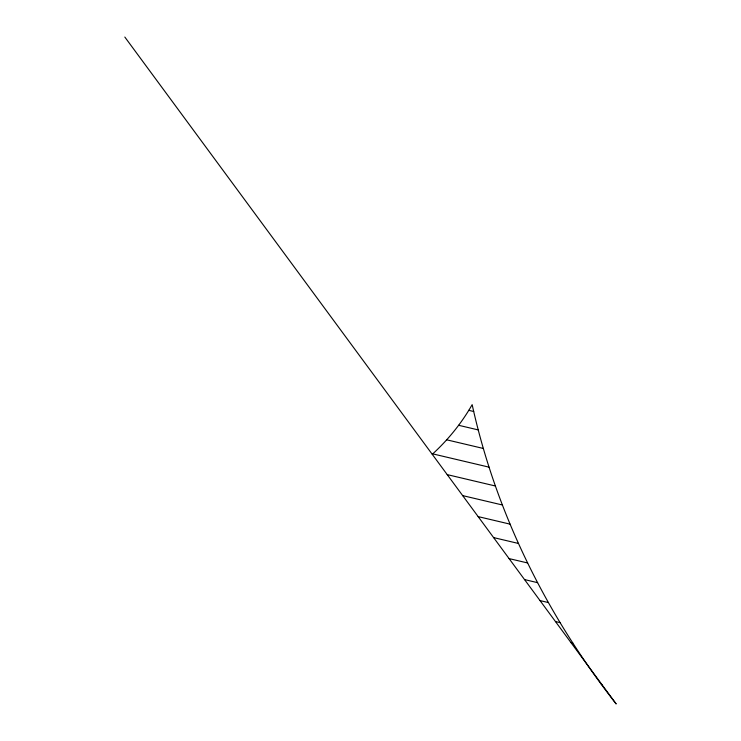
<?xml version="1.0" encoding="UTF-8"?>
<svg xmlns="http://www.w3.org/2000/svg" width="741" height="741" viewBox="0 0 741 741"><rect width="100%" height="100%" fill="white"/><g stroke="black" fill="none" stroke-linecap="round" stroke-linejoin="round"><path stroke-width="1.11" d="M468.784 410.338L473.703 411.505M458.623 425.288L478.223 429.91M446.675 439.811L483.327 448.462M432.763 453.872L489.041 467.154M447.212 474.62L495.386 485.994M462.68 495.618L502.389 504.982M478.149 516.607L510.077 524.146M493.617 537.596L518.487 543.468M509.076 558.594L527.648 562.975M524.545 579.582L537.605 582.667M540.013 600.581L548.414 602.563M555.481 621.569L560.122 622.662M570.95 642.567L572.793 643.003M601.359 684.425L601.877 684.545M124.821 37.05L616.179 703.95A935.735 769.306 9 0 1 472.156 404.642A267.557 219.975 9 0 1 432.262 454.326"/></g></svg>
